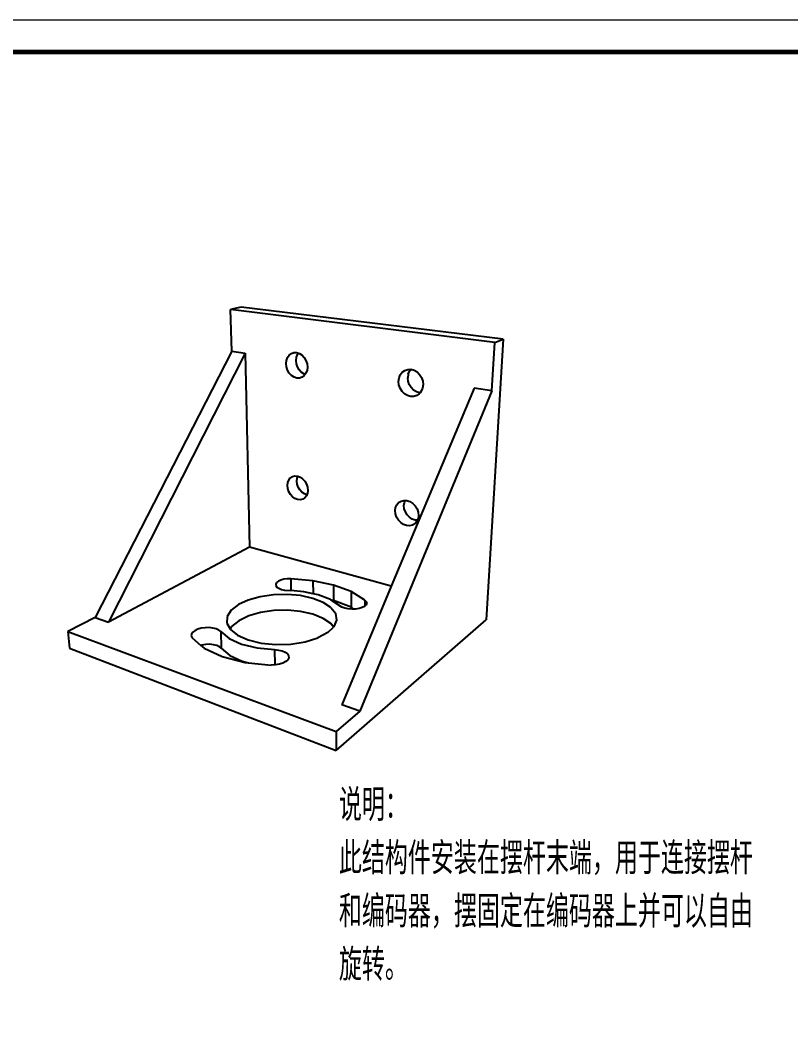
# Model space of a CAD drawing. Header units: millimetres. Extents: x -7 to 1163, y -7 to 637.
# Drawn here: x 163.2 to 283.9, y 263.2 to 420 of the extents above; entities that cross this region are included whole.
import ezdxf

# ---------------------------------------------------------------- set-up
doc = ezdxf.new("R2010")
doc.units = ezdxf.units.MM
doc.layers.add('5细实线', color=7, linetype='Continuous', lineweight=18)
doc.layers.add('BORDER', color=7, linetype='Continuous', lineweight=18)
doc.styles.add('HZ', font='gbenor.shx', dxfattribs={"bigfont": 'gbcbig.shx'})

# ---------------------------------------------------------------- blocks, each defined once
blk = doc.blocks.new('*U81')
at = {"layer": 'BORDER', "color": 1, "linetype": 'Continuous', "ltscale": 5}
blk.add_lwpolyline([(0, 0), (297, 0), (297, 210), (0, 210)], close=True, dxfattribs=at)
at = {"layer": 'BORDER', "color": 1, "linetype": 'Continuous', "ltscale": 5, "const_width": 0.7}
blk.add_lwpolyline([(25, 5), (292, 5), (292, 205), (25, 205)], close=True, dxfattribs=at)

msp = doc.modelspace()

# ---------------------------------------------------------------- linework, layer by layer
for p, q in [((197.80096, 375.06275), (196.16722, 374.68283)), ((238.79782, 370.02899), (197.80096, 375.06275)), ((237.49367, 369.50971), (196.16722, 374.68283)), ((196.34954, 368.15975), (196.16722, 374.68283)), ((238.79782, 370.02899), (236.14715, 326.10582)), ((237.05884, 361.97383), (237.49367, 369.50971)), ((237.49367, 369.50971), (238.79782, 370.02899)), ((196.34954, 368.15975), (174.96852, 326.50537)), ((198.41777, 367.84548), (177.0409, 325.77012)), ((196.34954, 368.15975), (198.41777, 367.84548)), ((198.41777, 367.84548), (199.13618, 337.47083)), ((204.89893, 366.72076), (205.06068, 367.17572)), ((205.06068, 367.17572), (205.3211, 367.54895)), ((205.3211, 367.54895), (205.66308, 367.81466)), ((205.66308, 367.81466), (206.06379, 367.95409)), ((206.06379, 367.95409), (206.49606, 367.95693)), ((206.40101, 366.71029), (206.45506, 367.21024)), ((206.45506, 367.21024), (206.6173, 367.66019)), ((206.49606, 367.95693), (206.76703, 367.87287)), ((206.6173, 367.66019), (206.76703, 367.87287)), ((206.76703, 367.87287), (206.93025, 367.82224)), ((206.93025, 367.82224), (207.33627, 367.55872)), ((207.33627, 367.55872), (207.68579, 367.18425)), ((207.68579, 367.18425), (207.95434, 366.72471)), ((204.84622, 366.21499), (204.89893, 366.72076)), ((204.90566, 365.69241), (204.84622, 366.21499)), ((205.073, 365.1879), (204.90566, 365.69241)), ((206.45838, 366.19394), (206.40101, 366.71029)), ((206.62304, 365.69569), (206.45838, 366.19394)), ((206.88392, 365.2487), (206.62304, 365.69569)), ((207.95434, 366.72471), (208.12314, 366.21208)), ((208.18056, 365.68213), (208.12289, 365.17171)), ((208.12314, 366.21208), (208.18056, 365.68213)), ((205.33699, 364.73505), (205.073, 365.1879)), ((205.68008, 364.36407), (205.33699, 364.73505)), ((206.07952, 364.09987), (205.68008, 364.36407)), ((206.50875, 363.96054), (206.07952, 364.09987)), ((206.939, 363.95601), (206.50875, 363.96054)), ((207.22369, 364.88279), (206.88392, 365.2487)), ((207.34117, 364.08732), (206.939, 363.95601)), ((207.61979, 364.62256), (207.22369, 364.88279)), ((207.68771, 364.34634), (207.34117, 364.08732)), ((207.8368, 364.55291), (207.61979, 364.62256)), ((207.8368, 364.55291), (207.68771, 364.34634)), ((207.95456, 364.71608), (207.8368, 364.55291)), ((208.12289, 365.17171), (207.95456, 364.71608)), ((222.4514, 363.44624), (222.52149, 363.98679)), ((222.52149, 363.98679), (222.71588, 364.47504)), ((222.71588, 364.47504), (223.0221, 364.87783)), ((223.0221, 364.87783), (223.42008, 365.16737)), ((223.42008, 365.16737), (223.88326, 365.32317)), ((223.9445, 364.54741), (223.87345, 364.01348)), ((223.9298, 363.46399), (223.87345, 364.01348)), ((223.88326, 365.32317), (224.38028, 365.33372)), ((223.9445, 364.54741), (224.13869, 365.02995)), ((224.13869, 365.02995), (224.38028, 365.33372)), ((224.38028, 365.33372), (224.87703, 365.19741)), ((224.87703, 365.19741), (225.33904, 364.92298)), ((225.33904, 364.92298), (225.73402, 364.52899)), ((225.73402, 364.52899), (226.03425, 364.04268)), ((226.03425, 364.04268), (226.21869, 363.49794)), ((234.28992, 362.39458), (221.30614, 331.36942)), ((222.50977, 362.88967), (222.4514, 363.44624)), ((222.6924, 362.35416), (222.50977, 362.88967)), ((222.98702, 361.8753), (222.6924, 362.35416)), ((224.10947, 362.93559), (223.9298, 363.46399)), ((224.4004, 362.46338), (224.10947, 362.93559)), ((224.78329, 362.07884), (224.4004, 362.46338)), ((226.19842, 362.38671), (225.99596, 361.89737)), ((226.2746, 362.93282), (226.19842, 362.38671)), ((226.21869, 363.49794), (226.2746, 362.93282)), ((237.05884, 361.97383), (234.28992, 362.39458)), ((237.05884, 361.97383), (216.40535, 311.8041)), ((223.3741, 361.48499), (222.98702, 361.8753)), ((223.82804, 361.20946), (223.3741, 361.48499)), ((224.3187, 361.06759), (223.82804, 361.20946)), ((224.81325, 361.06959), (224.3187, 361.06759)), ((225.23281, 361.80783), (224.78329, 362.07884)), ((225.27825, 361.21617), (224.81325, 361.06959)), ((225.7191, 361.6689), (225.23281, 361.80783)), ((225.68184, 361.49825), (225.27825, 361.21617)), ((225.81664, 361.66952), (225.68184, 361.49825)), ((225.81664, 361.66952), (225.7191, 361.6689)), ((225.99596, 361.89737), (225.81664, 361.66952)), ((205.24859, 348.00323), (205.4989, 348.32623)), ((205.4989, 348.32623), (205.82748, 348.54376)), ((205.82748, 348.54376), (206.21235, 348.64038)), ((206.21235, 348.64038), (206.62744, 348.60876)), ((206.5332, 347.84505), (206.58527, 348.30184)), ((206.58527, 348.30184), (206.69445, 348.58331)), ((206.62744, 348.60876), (206.69445, 348.58331)), ((206.69445, 348.58331), (207.04427, 348.45043)), ((207.04427, 348.45043), (207.43399, 348.17579)), ((207.43399, 348.17579), (207.76942, 347.80354)), ((205.04216, 347.13555), (205.09301, 347.59712)), ((205.09907, 346.64961), (205.04216, 347.13555)), ((205.09301, 347.59712), (205.24859, 348.00323)), ((205.25967, 346.17178), (205.09907, 346.64961)), ((206.58819, 347.36448), (206.5332, 347.84505)), ((206.74632, 346.89225), (206.58819, 347.36448)), ((206.99694, 346.45986), (206.74632, 346.89225)), ((207.76942, 347.80354), (208.0271, 347.35941)), ((208.0271, 347.35941), (208.18904, 346.87429)), ((208.18904, 346.87429), (208.24408, 346.38199)), ((205.51315, 345.73391), (205.25967, 346.17178)), ((205.84265, 345.36522), (205.51315, 345.73391)), ((206.2263, 345.09049), (205.84265, 345.36522)), ((206.63856, 344.92843), (206.2263, 345.09049)), ((207.32337, 346.09616), (206.99694, 346.45986)), ((207.70394, 345.82559), (207.32337, 346.09616)), ((207.77077, 345.19105), (207.438, 344.97978)), ((208.09237, 345.67474), (207.70394, 345.82559)), ((208.02701, 345.51049), (207.77077, 345.19105)), ((208.09237, 345.67474), (208.02701, 345.51049)), ((208.18865, 345.91669), (208.09237, 345.67474)), ((208.24408, 346.38199), (208.18865, 345.91669)), ((207.05178, 344.89046), (206.63856, 344.92843)), ((207.438, 344.97978), (207.05178, 344.89046)), ((221.90993, 343.20684), (221.97633, 343.69791)), ((221.97633, 343.69791), (222.16149, 344.13117)), ((222.16149, 344.13117), (222.45351, 344.47713)), ((222.45351, 344.47713), (222.83322, 344.71185)), ((222.83322, 344.71185), (223.27527, 344.81864)), ((223.27527, 344.81864), (223.47845, 344.80612)), ((223.27922, 344.01455), (223.34652, 344.50025)), ((223.3337, 343.50475), (223.27922, 344.01455)), ((223.50601, 343.00486), (223.3337, 343.50475)), ((223.34652, 344.50025), (223.47845, 344.80612)), ((223.47845, 344.80612), (223.7497, 344.7894)), ((223.7497, 344.7894), (224.22396, 344.62539)), ((224.22396, 344.62539), (224.66519, 344.33731)), ((224.66519, 344.33731), (225.04258, 343.94477)), ((225.04258, 343.94477), (225.32966, 343.47489)), ((225.32966, 343.47489), (225.50636, 342.96041)), ((221.96627, 342.69097), (221.90993, 343.20684)), ((222.1413, 342.18474), (221.96627, 342.69097)), ((222.42325, 341.72183), (222.1413, 342.18474)), ((223.78457, 342.54817), (223.50601, 343.00486)), ((224.1509, 342.16513), (223.78457, 342.54817)), ((224.58073, 341.88148), (224.1509, 342.16513)), ((225.48851, 341.94171), (225.37768, 341.69211)), ((225.56046, 342.43722), (225.48851, 341.94171)), ((225.50636, 342.96041), (225.56046, 342.43722)), ((222.79341, 341.3331), (222.42325, 341.72183)), ((223.22727, 341.04467), (222.79341, 341.3331)), ((223.69598, 340.87622), (223.22727, 341.04467)), ((224.16817, 340.83966), (223.69598, 340.87622)), ((224.61188, 340.9382), (224.16817, 340.83966)), ((225.04547, 341.71657), (224.58073, 341.88148)), ((224.99673, 341.16595), (224.61188, 340.9382)), ((225.29597, 341.50809), (224.99673, 341.16595)), ((225.37768, 341.69211), (225.04547, 341.71657)), ((225.37768, 341.69211), (225.29597, 341.50809)), ((199.13618, 337.47083), (177.0409, 325.77012)), ((221.30614, 331.36942), (199.13618, 337.47083)), ((205.01516, 332.53085), (204.48536, 332.45748)), ((205.56786, 332.54478), (205.01516, 332.53085)), ((209.05147, 332.2451), (205.56786, 332.54478)), ((205.56786, 332.54478), (205.5853, 330.69345)), ((203.36428, 331.94471), (203.23211, 331.71339)), ((203.23211, 331.71339), (203.24476, 331.4762)), ((203.24476, 331.4762), (203.40276, 331.24937)), ((203.63104, 332.15464), (203.36428, 331.94471)), ((203.40276, 331.24937), (203.69648, 331.04869)), ((204.01346, 332.32934), (203.63104, 332.15464)), ((203.69648, 331.04869), (204.1065, 330.88838)), ((204.48536, 332.45748), (204.01346, 332.32934)), ((212.27114, 331.56714), (209.05147, 332.2451)), ((209.05147, 332.2451), (209.05469, 330.20258)), ((212.27114, 331.56714), (212.25731, 329.13832)), ((215.04327, 330.53753), (212.27114, 331.56714)), ((221.30614, 331.36942), (213.54317, 312.81957)), ((200.79616, 329.73562), (198.9253, 329.21573)), ((202.86587, 330.03089), (200.79616, 329.73562)), ((205.01035, 330.08676), (202.86587, 330.03089)), ((204.1065, 330.88838), (204.60477, 330.77996)), ((204.60477, 330.77996), (205.5853, 330.69345)), ((207.1036, 329.90046), (205.01035, 330.08676)), ((207.61374, 330.51451), (205.5853, 330.69345)), ((209.02151, 329.48123), (207.1036, 329.90046)), ((209.05469, 330.20258), (207.61374, 330.51451)), ((210.64579, 328.85047), (209.02151, 329.48123)), ((209.87025, 330.02603), (209.05469, 330.20258)), ((211.78957, 329.28927), (209.87025, 330.02603)), ((215.04327, 330.53753), (215.01384, 328.0806)), ((217.19014, 329.20063), (215.04327, 330.53753)), ((197.37117, 328.49828), (196.24005, 327.62266)), ((198.9253, 329.21573), (197.37117, 328.49828)), ((211.86883, 328.0419), (210.64579, 328.85047)), ((211.90311, 329.21538), (211.78957, 329.28927)), ((211.86883, 328.0419), (212.59994, 327.10153)), ((212.25731, 329.13832), (211.90311, 329.21538)), ((213.57866, 328.12485), (211.90311, 329.21538)), ((215.01384, 328.0806), (212.25731, 329.13832)), ((214.02717, 327.95161), (213.57866, 328.12485)), ((214.56028, 327.83441), (214.02717, 327.95161)), ((215.14073, 327.7818), (214.56028, 327.83441)), ((215.46467, 327.79053), (215.01384, 328.0806)), ((215.46467, 327.79053), (215.14073, 327.7818)), ((215.72754, 327.79761), (215.46467, 327.79053)), ((216.27923, 327.88069), (215.72754, 327.79761)), ((216.75701, 328.02497), (216.27923, 327.88069)), ((217.1278, 328.22001), (216.75701, 328.02497)), ((217.17434, 328.2652), (217.1278, 328.22001)), ((217.19014, 329.20063), (217.17434, 328.2652)), ((217.36658, 328.45184), (217.17434, 328.2652)), ((217.19014, 329.20063), (217.39737, 328.95953)), ((217.45805, 328.70416), (217.36658, 328.45184)), ((217.39737, 328.95953), (217.45805, 328.70416)), ((174.96852, 326.50537), (170.68519, 324.28882)), ((174.96852, 326.50537), (177.0409, 325.77012)), ((195.61973, 326.64037), (195.5713, 325.61361)), ((196.24005, 327.62266), (195.61973, 326.64037)), ((198.98656, 326.72295), (197.44188, 325.98614)), ((200.84649, 327.2569), (198.98656, 326.72295)), ((202.90441, 327.56019), (200.84649, 327.2569)), ((205.03686, 327.61757), (202.90441, 327.56019)), ((207.11845, 327.42621), (205.03686, 327.61757)), ((209.02562, 326.99563), (207.11845, 327.42621)), ((210.6407, 326.34782), (209.02562, 326.99563)), ((211.85666, 325.51749), (210.6407, 326.34782)), ((212.77283, 326.08689), (212.59994, 327.10153)), ((191.5675, 324.78775), (191.02043, 324.63107)), ((192.16765, 324.87742), (191.5675, 324.78775)), ((192.78139, 324.89445), (192.16765, 324.87742)), ((193.36855, 324.83775), (192.78139, 324.89445)), ((193.89056, 324.71089), (193.36855, 324.83775)), ((194.31271, 324.52191), (193.89056, 324.71089)), ((195.5713, 325.61361), (196.07688, 324.6919)), ((196.3181, 325.08701), (196.07688, 324.6919)), ((196.07688, 324.6919), (196.12038, 324.61261)), ((197.44188, 325.98614), (196.3181, 325.08701)), ((211.35072, 324.10857), (212.26273, 324.97796)), ((212.26273, 324.97796), (211.85666, 325.51749)), ((212.35401, 325.06498), (212.26273, 324.97796)), ((212.35401, 325.06498), (212.77283, 326.08689)), ((212.66782, 305.6476), (236.14715, 326.10582)), ((170.68519, 324.28882), (212.68892, 308.66354)), ((170.68519, 324.28882), (170.92052, 321.66473)), ((190.03376, 323.87712), (190.00052, 323.58643)), ((190.00052, 323.58643), (190.13029, 323.30825)), ((190.22608, 324.16042), (190.03376, 323.87712)), ((190.13029, 323.30825), (191.50163, 322.12509)), ((190.56289, 324.41736), (190.22608, 324.16042)), ((191.02043, 324.63107), (190.56289, 324.41736)), ((194.6063, 324.28292), (194.31271, 324.52191)), ((194.6063, 324.28292), (195.93042, 323.20505)), ((194.6063, 324.28292), (194.69754, 321.65867)), ((195.93042, 323.20505), (197.87664, 322.32745)), ((196.12038, 324.61261), (197.2494, 323.71107)), ((197.2494, 323.71107), (198.89299, 322.97983)), ((207.85189, 322.67767), (209.81641, 323.2907)), ((211.35072, 324.10857), (209.81641, 323.2907)), ((170.92052, 321.66473), (212.66782, 305.6476)), ((191.67637, 322.17678), (191.50163, 322.12509)), ((191.50163, 322.12509), (191.99834, 321.69654)), ((192.2728, 322.26882), (191.67637, 322.17678)), ((191.99834, 321.69654), (194.82596, 320.36925)), ((192.88286, 322.2863), (192.2728, 322.26882)), ((193.46657, 322.2281), (192.88286, 322.2863)), ((193.9856, 322.0979), (193.46657, 322.2281)), ((194.40544, 321.90395), (193.9856, 322.0979)), ((194.69754, 321.65867), (194.40544, 321.90395)), ((194.69754, 321.65867), (196.01478, 320.55258)), ((197.87664, 322.32745), (200.31194, 321.72533)), ((198.89299, 322.97983), (200.93855, 322.47958)), ((200.31194, 321.72533), (203.05205, 321.45274)), ((200.93855, 322.47958), (203.23367, 322.25349)), ((203.23367, 322.25349), (205.59999, 322.32154)), ((205.59999, 322.32154), (207.85189, 322.67767)), ((194.82596, 320.36925), (198.42221, 319.45066)), ((196.01478, 320.55258), (197.9499, 319.65212)), ((203.05205, 321.45274), (203.67201, 321.39106)), ((203.05205, 321.45274), (203.08923, 319.05016)), ((203.67201, 321.39106), (204.23348, 321.25306)), ((204.23348, 321.25306), (204.69923, 321.04744)), ((204.69923, 321.04744), (205.03769, 320.78735)), ((205.03769, 320.78735), (205.22506, 320.48969)), ((205.24709, 320.17419), (205.10048, 319.86222)), ((205.22506, 320.48969), (205.24709, 320.17419)), ((197.9499, 319.65212), (198.95204, 319.39639)), ((198.42221, 319.45066), (198.95204, 319.39639)), ((198.95204, 319.39639), (202.50314, 319.03266)), ((203.08923, 319.05016), (202.50314, 319.03266)), ((203.15926, 319.05225), (203.08923, 319.05016)), ((203.78837, 319.15519), (203.15926, 319.05225)), ((204.34606, 319.33391), (203.78837, 319.15519)), ((204.79353, 319.57537), (204.34606, 319.33391)), ((205.10048, 319.86222), (204.79353, 319.57537)), ((216.40535, 311.8041), (213.54317, 312.81957)), ((216.40535, 311.8041), (212.68892, 308.66354)), ((212.68892, 308.66354), (212.66782, 305.6476))]:
    msp.add_line(p, q)

# ---------------------------------------------------------------- block references
at = {"layer": 'BORDER', "linetype": 'Continuous', "ltscale": 5}
msp.add_blockref('*U81', (0, 210), dxfattribs=at)

# ---------------------------------------------------------------- texts
at = {"layer": '5细实线', "ltscale": 5, "insert": (213.1032, 299.62564), "char_height": 5, "attachment_point": 1, "style": 'HZ'}
msp.add_mtext_dynamic_manual_height_columns('说明：\\P此结构件安装在摆杆末端，用于连接摆杆和编码器，摆固定在编码器上并可以自由旋转。', width=67.0081995, gutter_width=17.5, heights=[0], dxfattribs=at)

doc.saveas('drawing.dxf')
